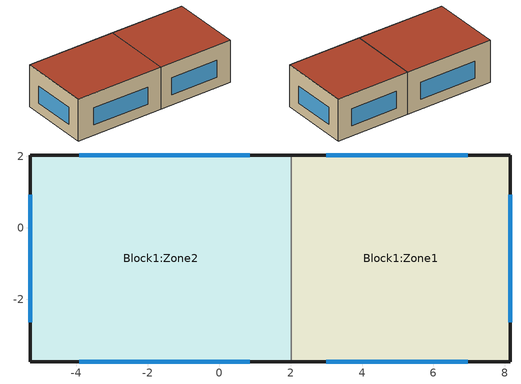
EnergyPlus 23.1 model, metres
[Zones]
Block1:Zone2
 floor ground (Project ground floor): 2.01,-3.76 -5.3,-3.76 -5.3,2.04 2.01,2.04 z0
 wall outside (Project wall): 2.01,2.04 -5.3,2.04 -5.3,-3.76 2.01,-3.76 z0:3.5
 wall to Block1:Zone1 (Project partition): 2.01,-3.76 2.01,2.04 z0:3.5
 window (Project external glazing - 1001): 0.86,2.04 -3.92,2.04 / -5.3,0.92 -5.3,-2.65 / -3.92,-3.76 0.86,-3.76 z0.84:2.26
 roof outside (Project flat roof): -5.3,-3.76 2.01,-3.76 2.01,2.04 -5.3,2.04 z3.5
Block1:Zone1
 floor ground (Project ground floor): 8.16,-3.76 2.01,-3.76 2.01,2.04 8.16,2.04 z0
 wall outside (Project wall): 2.01,-3.76 8.16,-3.76 8.16,2.04 2.01,2.04 z0:3.5
 window (Project external glazing - 1001): 8.16,-2.65 8.16,0.92 / 6.96,2.04 3,2.04 / 3,-3.76 6.96,-3.76 z0.84:2.26
 roof outside (Project flat roof): 2.01,-3.76 8.16,-3.76 8.16,2.04 2.01,2.04 z3.5
[Site:Location]
Untitled (01-01:31-12)  (01-01:31-12): Latitude {deg}=40.45; Longitude {deg}=-3.55; Time Zone {hr}=1; Elevation {m}=582
[Site:GroundTemperature:BuildingSurface]
18, 18, 18, 18, 18, 18, 18, 18, 18, 18, 18, 18
[Site:GroundTemperature:Deep]
14, 14, 14, 14, 14, 14, 14, 14, 14, 14, 14, 14
[Site:GroundTemperature:Shallow]
14, 14, 14, 14, 14, 14, 14, 14, 14, 14, 14, 14
[Site:GroundTemperature:FCfactorMethod]
6.09, 5.28, 6.71, 8.95, 14.81, 19.34, 22.39, 23.32, 21.74, 18.22, 13.53, 9.18
[Site:GroundReflectance]
0.2, 0.2, 0.2, 0.2, 0.2, 0.2, 0.2, 0.2, 0.2, 0.2, 0.2, 0.2
[Site:GroundReflectance:SnowModifier]
2, 2
[SizingPeriod:DesignDay] Day of Month=15; Humidity Condition Type=WetBulb; Barometric Pressure {Pa}=94525.9; Wind Direction {deg}=0; Rain Indicator=No; Snow Indicator=No
Name | Month | Day Type | Maximum Dry-Bulb Temperature {C} | Daily Dry-Bulb Temperature Range {deltaC} | Wetbulb or DewPoint at Maximum Dry-Bulb {C} | Wind Speed {m/s} | Daylight Saving Time Indicator | Solar Model Indicator | Sky Clearness
Summer Design Day in Untitled (01-01:31-12) Jul | 7 | SummerDesignDay | 38.2 | 17.5 | 20.3 | 0 | Yes | ASHRAEClearSky | 0.98
Summer Design Day in Untitled (01-01:31-12) Aug | 8 | SummerDesignDay | 38 | 17.4 | 19.9 | 0 | Yes | ASHRAEClearSky | 0.98
Summer Design Day in Untitled (01-01:31-12) Sep | 9 | SummerDesignDay | 34.9 | 16.8 | 19.3 | 0 | Yes | ASHRAEClearSky | 0.98
Winter Design Day in Untitled (01-01:31-12) | 1 | WinterDesignDay | -4 | 0 | -4 | 11.6 | No |  | 0
[Building]
Building: North Axis {deg}=0; Terrain=Suburbs; Loads Convergence Tolerance Value {W}=.04; Temperature Convergence Tolerance Value {deltaC}=.4; Solar Distribution=FullExterior; Maximum Number of Warmup Days=25; Minimum Number of Warmup Days=6
[Material:NoMass] Roughness=Rough; Thermal Absorptance=0.9; Solar Absorptance=0.7; Visible Absorptance=0.7
Name | Thermal Resistance {m2-K/W}
3_RVAL_3 | .18
5_RVAL_2 | .15
[Construction]
Project ground floor: Urea Formaldehyde Foam_.1327, Cast Concrete_.1, Floor/Roof Screed_.07, Timber Flooring_.03
Project flat roof: Asphalt 1_.01, MW Glass Wool (rolls)_.1445, 3_RVAL_3, Plasterboard_.013
Project partition: Gypsum Plasterboard_.025, 5_RVAL_2, Gypsum Plasterboard_.025
Project wall: Brickwork Outer_.1, XPS Extruded Polystyrene  - CO2 Blowing_.0795, Concrete Block (Medium)_.1, Gypsum Plastering_.013
Project external glazing - 1001: 38, 1002, 2
[WindowMaterial:Gas]
1002: Gas Type=Air; Thickness {m}=.013
[WindowMaterial:Glazing] Optical Data Type=SpectralAverage; Thickness {m}=.003; Infrared Transmittance at Normal Incidence=0; Front Side Infrared Hemispherical Emissivity=.84; Conductivity {W/m-K}=.9; Dirt Correction Factor for Solar and Visible Transmittance=1
Name | Solar Transmittance at Normal Incidence | Front Side Solar Reflectance at Normal Incidence | Back Side Solar Reflectance at Normal Incidence | Visible Transmittance at Normal Incidence | Front Side Visible Reflectance at Normal Incidence | Back Side Visible Reflectance at Normal Incidence | Back Side Infrared Hemispherical Emissivity
2 | .837 | .075 | .075 | .898 | .081 | .081 | .84
38 | .74 | .09 | .1 | .82 | .11 | .12 | .2
[Material] Roughness=Rough; Thermal Absorptance=0.9
Name | Thickness {m} | Conductivity {W/m-K} | Density {kg/m3} | Specific Heat {J/kg-K} | Solar Absorptance | Visible Absorptance
Urea Formaldehyde Foam_.1327 | .1327 | 0.04 | 10 | 1400 | 0.6 | 0.6
Cast Concrete_.1 | .1 | 1.13 | 2000 | 1000 | 0.6 | 0.6
Floor/Roof Screed_.07 | .07 | 0.41 | 1200 | 840 | 0.73 | 0.73
Timber Flooring_.03 | .03 | 0.14 | 650 | 1200 | 0.78 | 0.78
Asphalt 1_.01 | .01 | 0.7 | 2100 | 1000 | 0.85 | 0.9
MW Glass Wool (rolls)_.1445 | .1445 | 0.04 | 12 | 840 | 0.6 | 0.6
Plasterboard_.013 | .013 | 0.25 | 2800 | 896 | 0.5 | 0.5
Gypsum Plasterboard_.025 | .025 | 0.25 | 900 | 1000 | 0.5 | 0.5
Brickwork Outer_.1 | .1 | 0.84 | 1700 | 800 | 0.7 | 0.7
XPS Extruded Polystyrene  - CO2 Blowing_.0795 | .0795 | 0.034 | 35 | 1400 | 0.6 | 0.6
Concrete Block (Medium)_.1 | .1 | 0.51 | 1400 | 1000 | 0.6 | 0.6
Gypsum Plastering_.013 | .013 | 0.4 | 1000 | 1000 | 0.5 | 0.5
[Zone] Type=1; Multiplier=1; Zone Inside Convection Algorithm=TARP; Part of Total Floor Area=Yes
Name | Volume {m3} | Floor Area {m2}
Block1:Zone2 | 126.7064 | 36.2018
Block1:Zone1 | 105.3337 | 30.0953
[PEOPLE] Number of People Schedule=On 24/7; Number of People Calculation Method=People/Area; People per Floor Area {person/m2}=.111; Fraction Radiant=.3; Sensible Heat Fraction=AutoCalculate; Carbon Dioxide Generation Rate {m3/s-W}=3.82e-08; Enable ASHRAE 55 Comfort Warnings=No; Mean Radiant Temperature Calculation Type=ZoneAveraged; Work Efficiency Schedule=Work efficiency; Clothing Insulation Calculation Method=ClothingInsulationSchedule; Air Velocity Schedule=Default Air Velocity for Comfort Calculations
Name | Zone or ZoneList or Space or SpaceList | Activity Level Schedule | Clothing Insulation Schedule
People Block1:Zone2 | Block1:Zone2 | Activity Schedule 19 | Clothing Schedule 19
People Block1:Zone1 | Block1:Zone1 | Activity Schedule 26 | Clothing Schedule 26
[Lights] Schedule=Office_OpenOff_Light; Design Level Calculation Method=Watts/Area; Watts per Zone Floor Area {W/m2}=20; Return Air Fraction=0; Fraction Radiant=.42; Fraction Visible=.18; Fraction Replaceable=1
Name | Zone or ZoneList or Space or SpaceList
Block1:Zone2 General lighting | Block1:Zone2
Block1:Zone1 General lighting | Block1:Zone1
[OtherEquipment] Fuel Type=Electricity; Schedule=Office_OpenOff_Equip; Design Level Calculation Method=Watts/Area; Power per Zone Floor Area {W/m2}=11.77; Fraction Latent=0; Fraction Radiant=.2; Fraction Lost=0; Carbon Dioxide Generation Rate {m3/s-W}=0
Name | Zone or ZoneList or Space or SpaceList
Block1:Zone2 Equipment gain | Block1:Zone2
Block1:Zone1 Equipment gain | Block1:Zone1
[WaterUse:Equipment] Flow Rate Fraction Schedule=Office_OpenOff_Occ
Name | Peak Flow Rate {m3/s} | Target Temperature Schedule | Hot Water Supply Temperature Schedule | Cold Water Supply Temperature Schedule | Zone
DHW Block1:Zone2 | 2.23468e-07 | DHW Supply Temperature Block1:Zone2 | DHW Supply Temperature Block1:Zone2 | DHW Mains Temperature Block1:Zone2 | Block1:Zone2
DHW Block1:Zone1 | 1.85773e-07 | DHW Supply Temperature Block1:Zone1 | DHW Supply Temperature Block1:Zone1 | DHW Mains Temperature Block1:Zone1 | Block1:Zone1
[Sizing:Zone] Zone Cooling Design Supply Air Temperature Input Method=SupplyAirTemperature; Zone Cooling Design Supply Air Temperature {C}=12; Zone Cooling Design Supply Air Temperature Difference {deltaC}=0; Zone Heating Design Supply Air Temperature Input Method=SupplyAirTemperature; Zone Heating Design Supply Air Temperature {C}=35; Zone Heating Design Supply Air Temperature Difference {deltaC}=0; Zone Cooling Design Supply Air Humidity Ratio {kgWater/kgDryAir}=0.0077; Zone Heating Design Supply Air Humidity Ratio {kgWater/kgDryAir}=0.0156; Zone Heating Sizing Factor=1.25; Zone Cooling Sizing Factor=1.15; Cooling Design Air Flow Method=DesignDay; Cooling Minimum Air Flow Fraction=0; Heating Design Air Flow Method=DesignDay; Zone Load Sizing Method=Sensible Load Only No Latent Load; Zone Latent Cooling Design Supply Air Humidity Ratio Input Method=HumidityRatioDifference; Zone Cooling Design Supply Air Humidity Ratio Difference {kgWater/kgDryAir}=0.005; Zone Latent Heating Design Supply Air Humidity Ratio Input Method=HumidityRatioDifference; Zone Humidification Design Supply Air Humidity Ratio Difference {kgWater/kgDryAir}=0.005
Name | Design Specification Outdoor Air Object | Design Specification Zone Air Distribution Object
Block1:Zone2 | Block1:Zone2 | Block1:Zone2
Block1:Zone1 | Block1:Zone1 | Block1:Zone1
[DesignSpecification:ZoneAirDistribution] Zone Air Distribution Effectiveness in Cooling Mode=1; Zone Air Distribution Effectiveness in Heating Mode=1
Block1:Zone2; Block1:Zone1
[DesignSpecification:OutdoorAir] Outdoor Air Method=Sum; Outdoor Air Flow per Person {m3/s-person}=.01; Outdoor Air Flow per Zone Floor Area {m3/s-m2}=0; Outdoor Air Flow per Zone {m3/s}=0; Outdoor Air Flow Air Changes per Hour {1/hr}=0; Outdoor Air Schedule=Office_OpenOff_Occ
Block1:Zone2; Block1:Zone1
[ZoneControl:Thermostat] Control Type Schedule=Zone Control Type Sched
Name | Zone or ZoneList | Control 1
Block1:Zone2 Thermostat | Block1:Zone2 | Dual Setpoint - Zone Block1:Zone2
Block1:Zone1 Thermostat | Block1:Zone1 | Dual Setpoint - Zone Block1:Zone1
[ThermostatSetpoint:DualSetpoint]
Name | Heating Setpoint Temperature Schedule | Cooling Setpoint Temperature Schedule
Dual Setpoint - Zone Block1:Zone2 | Block1:Zone2 Heating Setpoint Schedule | Block1:Zone2 Cooling SP Sch
Dual Setpoint - Zone Block1:Zone1 | Block1:Zone1 Heating Setpoint Schedule | Block1:Zone1 Cooling SP Sch
[Zone equipment]
Block1:Zone2: Block1:Zone2 Ideal Loads Air
Block1:Zone1: Block1:Zone1 Ideal Loads Air
[ZoneHVAC:IdealLoadsAirSystem] Maximum Heating Supply Air Temperature {C}=35; Minimum Cooling Supply Air Temperature {C}=12; Maximum Heating Supply Air Humidity Ratio {kgWater/kgDryAir}=0.0156; Minimum Cooling Supply Air Humidity Ratio {kgWater/kgDryAir}=0.0077; Heating Limit=LimitCapacity; Maximum Heating Air Flow Rate {m3/s}=Autosize; Maximum Sensible Heating Capacity {W}=Autosize; Cooling Limit=LimitFlowRateAndCapacity; Maximum Cooling Air Flow Rate {m3/s}=Autosize; Maximum Total Cooling Capacity {W}=Autosize; Dehumidification Control Type=None; Humidification Control Type=None; Outdoor Air Economizer Type=NoEconomizer; Heat Recovery Type=None
Name | Heating Availability Schedule | Cooling Availability Schedule | Design Specification Outdoor Air Object
Block1:Zone2 Ideal Loads Air | Block1:Zone2 Heating Availability Sch | Block1:Zone2 Cooling Availability Sch | Block1:Zone2
Block1:Zone1 Ideal Loads Air | Block1:Zone1 Heating Availability Sch | Block1:Zone1 Cooling Availability Sch | Block1:Zone1
[Schedule:Compact]
Work efficiency: Through: 12/31, For: AllDays, Until: 24:00, 0
On 24/7: Through: 12/31, For: AllDays, Until: 24:00, 1
Office_OpenOff_Occ: Through: 31 Dec, For: Weekdays SummerDesignDay, Until: 07:00, 0, Until: 08:00, 0.25, Until: 09:00, 0.5, Until: 12:00, 1, Until: 14:00, 0.75, Until: 17:00, 1, Until: 18:00, 0.5, Until: 19:00, 0.25, Until: 24:00, 0, For: Weekends, Until: 24:00, 0, For: Holidays, Until: 24:00, 0, For: WinterDesignDay AllOtherDays, Until: 24:00, 0
Office_OpenOff_Equip: Through: 31 Dec, For: Weekdays SummerDesignDay, Until: 07:00, 0.05394, Until: 20:00, 1, Until: 24:00, 0.05394, For: Weekends, Until: 24:00, 0.05394, For: Holidays, Until: 24:00, 0.05394, For: WinterDesignDay AllOtherDays, Until: 24:00, 0
Office_OpenOff_Light: Through: 31 Dec, For: Weekdays SummerDesignDay, Until: 07:00, 0, Until: 19:00, 1, Until: 24:00, 0, For: Weekends, Until: 24:00, 0, For: Holidays, Until: 24:00, 0, For: WinterDesignDay AllOtherDays, Until: 24:00, 0
Default Air Velocity for Comfort Calculations: Through: 12/31, For: AllDays, Until: 24:00, 0.137
Activity Schedule 19; Activity Schedule 26: Through: 12/31, For: AllDays, Until: 24:00, 110.7
Clothing Schedule 19; Clothing Schedule 26: Through: 4/1, For: AllDays, Until: 24:00, 1, Through: 9/30, For: AllDays, Until: 24:00, .5, Through: 12/31, For: AllDays, Until: 24:00, 1
DHW Supply Temperature Block1:Zone2; DHW Supply Temperature Block1:Zone1: Through: 12/31, For: AllDays, Until: 24:00, 65
DHW Mains Temperature Block1:Zone2; DHW Mains Temperature Block1:Zone1: Through: 12/31, For: AllDays, Until: 24:00, 10
Block1:Zone2 Heating Setpoint Schedule; Block1:Zone1 Heating Setpoint Schedule: Through: 31 Dec, For: Weekdays SummerDesignDay, Until: 05:00, 12, Until: 19:00, 22, Until: 24:00, 12, For: WinterDesignDay, Until: 24:00, 22, For: Weekends, Until: 24:00, 12, For: Holidays, Until: 24:00, 12, For: AllOtherDays, Until: 24:00, -50
Block1:Zone2 Heating Availability Sch; Block1:Zone1 Heating Availability Sch: Through: 31 Dec, For: Weekdays SummerDesignDay, Until: 05:00, 1, Until: 19:00, 1, Until: 24:00, 1, For: WinterDesignDay, Until: 24:00, 1, For: Weekends, Until: 24:00, 1, For: Holidays, Until: 24:00, 1, For: AllOtherDays, Until: 24:00, 0
Block1:Zone2 Cooling SP Sch; Block1:Zone1 Cooling SP Sch: Through: 31 Dec, For: Weekdays SummerDesignDay, Until: 05:00, 100, Until: 19:00, 24, Until: 24:00, 100, For: Weekends, Until: 24:00, 100, For: Holidays, Until: 24:00, 100, For: WinterDesignDay AllOtherDays, Until: 24:00, 100
Block1:Zone2 Cooling Availability Sch; Block1:Zone1 Cooling Availability Sch: Through: 31 Dec, For: Weekdays SummerDesignDay, Until: 05:00, 0, Until: 19:00, 1, Until: 24:00, 0, For: Weekends, Until: 24:00, 0, For: Holidays, Until: 24:00, 0, For: WinterDesignDay AllOtherDays, Until: 24:00, 0
[Schedule:Day:Hourly]
Summer Control Type Day Sch; Winter Control Type Day Sch: 4, 4, 4, 4, 4, 4, 4, 4, 4, 4, 4, 4, 4, 4, 4, 4, 4, 4, 4, 4, 4, 4, 4, 4
[Schedule:Week:Daily]
Summer Control Type Week Sch: Summer Control Type Day Sch, Summer Control Type Day Sch, Summer Control Type Day Sch, Summer Control Type Day Sch, Summer Control Type Day Sch, Summer Control Type Day Sch, Summer Control Type Day Sch, Summer Control Type Day Sch, Summer Control Type Day Sch, Summer Control Type Day Sch, Summer Control Type Day Sch, Summer Control Type Day Sch
Winter Control Type Week Sch: Winter Control Type Day Sch, Winter Control Type Day Sch, Winter Control Type Day Sch, Winter Control Type Day Sch, Winter Control Type Day Sch, Winter Control Type Day Sch, Winter Control Type Day Sch, Winter Control Type Day Sch, Winter Control Type Day Sch, Winter Control Type Day Sch, Winter Control Type Day Sch, Winter Control Type Day Sch
[Schedule:Year]
Zone Control Type Sched: Winter Control Type Week Sch, 1, 1, 3, 31, Summer Control Type Week Sch, 4, 1, 9, 30, Winter Control Type Week Sch, 10, 1, 12, 31
[AirflowNetwork:MultiZone:Surface:Crack] Reference Crack Conditions=Reference Crack Conditions
Name | Air Mass Flow Coefficient at Reference Conditions {kg/s} | Air Mass Flow Exponent
DefaultCrack | 1e-11 | 0.66
Block1:Zone2_Roof_1_0_0 | .0042395 | .7
Block1:Zone2_Partition_2_0_0 | .0608713 | .75
Block1:Zone2_Wall_3_0_0; Block1:Zone2_Wall_5_0_0 | .0018805 | .7
Block1:Zone2_Wall_4_0_0; Block1:Zone1_Wall_2_0_0 | .0015223 | .7
Block1:Zone1_Roof_1_0_0 | .0035604 | .7
Block1:Zone1_Wall_3_0_0; Block1:Zone1_Wall_5_0_0 | .0015869 | .7
[AirflowNetwork:SimulationControl]
VENT: AirflowNetwork Control=MultizoneWithoutDistribution; Wind Pressure Coefficient Type=Input; Height Selection for Local Wind Pressure Calculation=OpeningHeight; Building Type=LowRise; Maximum Number of Iterations=1000; Initialization Type=ZeroNodePressures; Relative Airflow Convergence Tolerance=.0001; Absolute Airflow Convergence Tolerance {kg/s}=.000001; Convergence Acceleration Limit=-0.5; Azimuth Angle of Long Axis of Building {deg}=0; Ratio of Building Width Along Short Axis to Width Along Long Axis=1; Height Dependence of External Node Temperature=No; Solver=SkylineLU; Allow Unsupported Zone Equipment=No; Do Distribution Duct Sizing Calculation=No
[AirflowNetwork:MultiZone:Zone] Ventilation Control Mode=Temperature; Ventilation Control Zone Temperature Setpoint Schedule=20001; Venting Availability Schedule=On 24/7
Block1:Zone2; Block1:Zone1
[AirflowNetwork:MultiZone:Surface] Window/Door Opening Factor, or Crack Factor=1
Name | Leakage Component | Ventilation Control Mode | Ventilation Control Zone Temperature Setpoint Schedule | Venting Availability Schedule
Block1:Zone2_Roof_1_0_0 | Block1:Zone2_Roof_1_0_0
Block1:Zone2_Partition_2_0_0 | Block1:Zone2_Partition_2_0_0
Block1:Zone2_Wall_3_0_0 | Block1:Zone2_Wall_3_0_0
Block1:Zone2_Wall_3_0_0_0_0_0_Win | Block1:Zone2_Wall_3_0_0_0_0_0_Win | Temperature | 20001 | On 24/7
Block1:Zone2_Wall_4_0_0 | Block1:Zone2_Wall_4_0_0
Block1:Zone2_Wall_4_0_0_0_0_0_Win | Block1:Zone2_Wall_4_0_0_0_0_0_Win | Temperature | 20001 | On 24/7
Block1:Zone2_Wall_5_0_0 | Block1:Zone2_Wall_5_0_0
Block1:Zone2_Wall_5_0_0_0_0_0_Win | Block1:Zone2_Wall_5_0_0_0_0_0_Win | Temperature | 20001 | On 24/7
Block1:Zone1_Roof_1_0_0 | Block1:Zone1_Roof_1_0_0
Block1:Zone1_Wall_2_0_0 | Block1:Zone1_Wall_2_0_0
Block1:Zone1_Wall_2_0_0_0_0_0_Win | Block1:Zone1_Wall_2_0_0_0_0_0_Win | Temperature | 20001 | On 24/7
Block1:Zone1_Wall_3_0_0 | Block1:Zone1_Wall_3_0_0
Block1:Zone1_Wall_3_0_0_0_0_0_Win | Block1:Zone1_Wall_3_0_0_0_0_0_Win | Temperature | 20001 | On 24/7
Block1:Zone1_Wall_5_0_0 | Block1:Zone1_Wall_5_0_0
Block1:Zone1_Wall_5_0_0_0_0_0_Win | Block1:Zone1_Wall_5_0_0_0_0_0_Win | Temperature | 20001 | On 24/7
[AirflowNetwork:MultiZone:ExternalNode]
Name | External Node Height {m} | Wind Pressure Coefficient Curve
Block1:Zone2_Roof_1_0_0 | 4.67 | Block1:Zone2_Roof_1_0_0
Block1:Zone2_Wall_3_0_0 | 2.33 | Block1:Zone2_Wall_3_0_0
Block1:Zone2_Wall_3_0_0_0_0_0_Win | 2.07 | Block1:Zone2_Wall_3_0_0_0_0_0_Win
Block1:Zone2_Wall_4_0_0 | 2.33 | Block1:Zone2_Wall_4_0_0
Block1:Zone2_Wall_4_0_0_0_0_0_Win | 2.07 | Block1:Zone2_Wall_4_0_0_0_0_0_Win
Block1:Zone2_Wall_5_0_0 | 2.33 | Block1:Zone2_Wall_5_0_0
Block1:Zone2_Wall_5_0_0_0_0_0_Win | 2.07 | Block1:Zone2_Wall_5_0_0_0_0_0_Win
Block1:Zone1_Roof_1_0_0 | 4.67 | Block1:Zone1_Roof_1_0_0
Block1:Zone1_Wall_2_0_0 | 2.33 | Block1:Zone1_Wall_2_0_0
Block1:Zone1_Wall_2_0_0_0_0_0_Win | 2.07 | Block1:Zone1_Wall_2_0_0_0_0_0_Win
Block1:Zone1_Wall_3_0_0 | 2.33 | Block1:Zone1_Wall_3_0_0
Block1:Zone1_Wall_3_0_0_0_0_0_Win | 2.07 | Block1:Zone1_Wall_3_0_0_0_0_0_Win
Block1:Zone1_Wall_5_0_0 | 2.33 | Block1:Zone1_Wall_5_0_0
Block1:Zone1_Wall_5_0_0_0_0_0_Win | 2.07 | Block1:Zone1_Wall_5_0_0_0_0_0_Win
[AirflowNetwork:MultiZone:WindPressureCoefficientValues] AirflowNetwork:MultiZone:WindPressureCoefficientArray=Cp Data
Name | Wind Pressure Coefficient Value 1 | Wind Pressure Coefficient Value 2 | Wind Pressure Coefficient Value 3 | Wind Pressure Coefficient Value 4 | Wind Pressure Coefficient Value 5 | Wind Pressure Coefficient Value 6 | Wind Pressure Coefficient Value 7 | Wind Pressure Coefficient Value 8
Block1:Zone2_Roof_1_0_0; Block1:Zone1_Roof_1_0_0 | -.6 | -.5 | -.4 | -.5 | -.6 | -.5 | -.4 | -.5
Block1:Zone2_Wall_3_0_0; Block1:Zone2_Wall_3_0_0_0_0_0_Win; Block1:Zone1_Wall_3_0_0; Block1:Zone1_Wall_3_0_0_0_0_0_Win | .4 | .1 | -.3 | -.35 | -.2 | -.35 | -.3 | .1
Block1:Zone2_Wall_4_0_0; Block1:Zone2_Wall_4_0_0_0_0_0_Win | -.3 | -.35 | -.2 | -.35 | -.3 | .1 | .4 | .1
Block1:Zone2_Wall_5_0_0; Block1:Zone2_Wall_5_0_0_0_0_0_Win; Block1:Zone1_Wall_5_0_0; Block1:Zone1_Wall_5_0_0_0_0_0_Win | -.2 | -.35 | -.3 | .1 | .4 | .1 | -.3 | -.35
Block1:Zone1_Wall_2_0_0; Block1:Zone1_Wall_2_0_0_0_0_0_Win | -.3 | .1 | .4 | .1 | -.3 | -.35 | -.2 | -.35
[AirflowNetwork:MultiZone:Component:DetailedOpening] Air Mass Flow Coefficient When Opening is Closed {kg/s-m}=.00014; Air Mass Flow Exponent When Opening is Closed=.65; Type of Rectangular Large Vertical Opening (LVO)=NonPivoted; Extra Crack Length or Height of Pivoting Axis {m}=0; Number of Sets of Opening Factor Data=2; Opening Factor 1=0; Discharge Coefficient for Opening Factor 1=0.65; Width Factor for Opening Factor 1=0; Height Factor for Opening Factor 1=1; Start Height Factor for Opening Factor 1=0; Opening Factor 2=1; Discharge Coefficient for Opening Factor 2=0.65; Width Factor for Opening Factor 2=1; Height Factor for Opening Factor 2=1; Start Height Factor for Opening Factor 2=0; Opening Factor 3=0; Discharge Coefficient for Opening Factor 3=0; Width Factor for Opening Factor 3=0; Height Factor for Opening Factor 3=0; Start Height Factor for Opening Factor 3=0; Opening Factor 4=0; Discharge Coefficient for Opening Factor 4=0; Width Factor for Opening Factor 4=0; Height Factor for Opening Factor 4=0; Start Height Factor for Opening Factor 4=0
Block1:Zone2_Wall_3_0_0_0_0_0_Win; Block1:Zone2_Wall_4_0_0_0_0_0_Win; Block1:Zone2_Wall_5_0_0_0_0_0_Win; Block1:Zone1_Wall_2_0_0_0_0_0_Win; Block1:Zone1_Wall_3_0_0_0_0_0_Win; Block1:Zone1_Wall_5_0_0_0_0_0_Win
[AirflowNetwork:MultiZone:ReferenceCrackConditions]
Reference Crack Conditions: Reference Temperature {C}=20; Reference Barometric Pressure {Pa}=101320; Reference Humidity Ratio {kgWater/kgDryAir}=0.005
[AirflowNetwork:MultiZone:WindPressureCoefficientArray]
Cp Data: Wind Direction 1 {deg}=0; Wind Direction 2 {deg}=45; Wind Direction 3 {deg}=90; Wind Direction 4 {deg}=135; Wind Direction 5 {deg}=180; Wind Direction 6 {deg}=225; Wind Direction 7 {deg}=270; Wind Direction 8 {deg}=315
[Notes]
Geometry convention template : External measurements
Zone geometry and surface areas : 2-Outer
Zone volume calculation method : 1-Inner
Zone floor area calculation method : 1-Inner
Window to wall ratio method : 1-Inner
Hourly weather file: C:\ProgramData\DesignBuilder\Weather Data\ESP_MADRID_IWEC.epw
